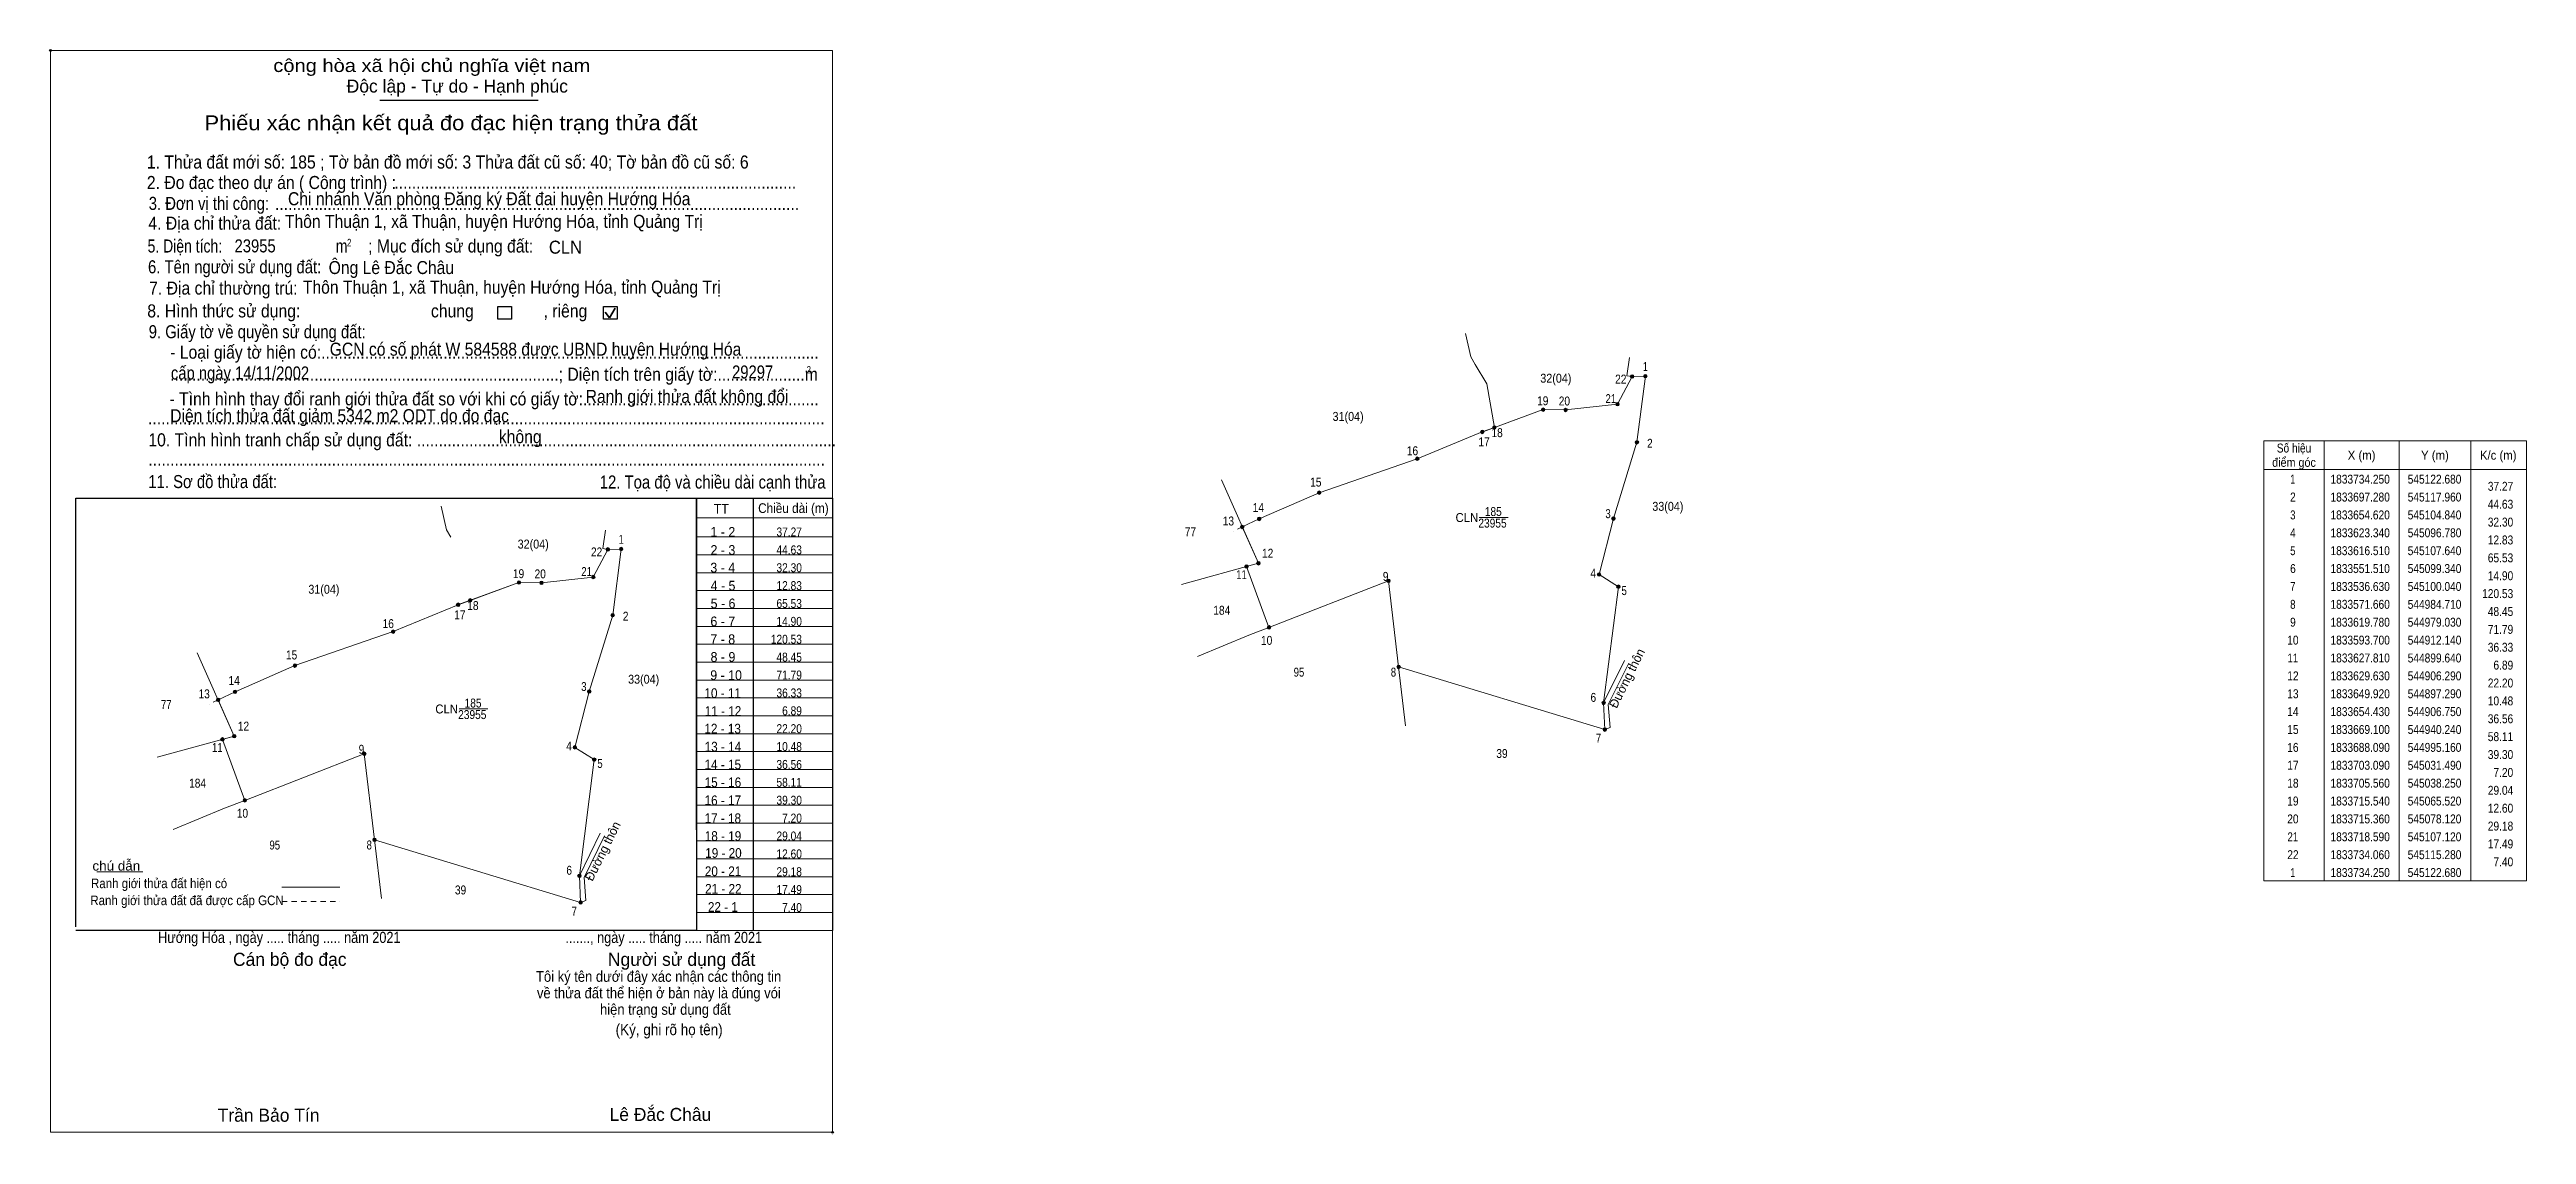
# Model space of a CAD drawing. Header units: metres. Extents: x 544230 to 545615, y 1833310 to 1833917.
import ezdxf
from ezdxf.enums import TextEntityAlignment as Align

# ---------------------------------------------------------------- set-up
doc = ezdxf.new("R2010")
doc.units = ezdxf.units.M
doc.header["$LTSCALE"] = 2
doc.header["$PDMODE"] = 32
doc.header["$PDSIZE"] = 1
doc.linetypes.add('SHORT_DASHED', pattern=[2.7, 1.5, -1.2])
for name, color, linetype, lineweight in [('1', 7, 'Continuous', 13), ('10', 7, 'Continuous', 13), ('13', 7, 'Continuous', 13), ('17', 7, 'Continuous', 13), ('2', 7, 'Continuous', 25), ('30', 7, 'Continuous', 13), ('4', 7, 'Continuous', 13), ('5', 7, 'Continuous', 13), ('51', 7, 'Continuous', 13), ('6', 7, 'Continuous', 13), ('63', 7, 'Continuous', 13)]:
    doc.layers.add(name, color=color, linetype=linetype, lineweight=lineweight)

msp = doc.modelspace()

# ---------------------------------------------------------------- hatches: boundary and pattern name
at = {"layer": '4'}
for points in [[(544900.643, 1833627.81, 1), (544898.643, 1833627.81, 1)], [(544913.212, 1833593.734, 1), (544911.212, 1833593.734, 1)], [(544327.853, 1833531.13, 1), (544325.853, 1833531.13, 1)], [(544340.422, 1833497.054, 1), (544338.422, 1833497.054, 1)]]:
    msp.add_hatch(color=256, dxfattribs=at).paths.add_polyline_path(points)
at = {"layer": '5'}
for points in [[(545116.28, 1833734.06, 1), (545114.28, 1833734.06, 1)], [(545123.68, 1833734.25, 1), (545121.68, 1833734.25, 1)], [(545066.52, 1833715.54, 1), (545064.52, 1833715.54, 1)], [(545079.12, 1833715.36, 1), (545077.12, 1833715.36, 1)], [(545108.12, 1833718.59, 1), (545106.12, 1833718.59, 1)], [(545032.49, 1833703.09, 1), (545030.49, 1833703.09, 1)], [(545039.25, 1833705.563, 1), (545037.25, 1833705.563, 1)], [(545118.959, 1833697.284, 1), (545116.959, 1833697.284, 1)], [(544996.158, 1833688.093, 1), (544994.158, 1833688.093, 1)], [(544941.244, 1833669.104, 1), (544939.244, 1833669.104, 1)], [(544907.748, 1833654.425, 1), (544905.748, 1833654.425, 1)], [(545105.84, 1833654.62, 1), (545103.84, 1833654.62, 1)], [(544898.286, 1833649.922, 1), (544896.286, 1833649.922, 1)], [(544543.49, 1833637.38, 1), (544541.49, 1833637.38, 1)], [(544550.89, 1833637.57, 1), (544548.89, 1833637.57, 1)], [(544907.29, 1833629.63, 1), (544905.29, 1833629.63, 1)], [(544493.73, 1833618.86, 1), (544491.73, 1833618.86, 1)], [(544506.33, 1833618.68, 1), (544504.33, 1833618.68, 1)], [(544535.33, 1833621.91, 1), (544533.33, 1833621.91, 1)], [(544980.032, 1833619.784, 1), (544978.032, 1833619.784, 1)], [(545097.78, 1833623.34, 1), (545095.78, 1833623.34, 1)], [(545108.642, 1833616.514, 1), (545106.642, 1833616.514, 1)], [(544459.7, 1833606.41, 1), (544457.7, 1833606.41, 1)], [(544466.46, 1833608.883, 1), (544464.46, 1833608.883, 1)], [(544546.169, 1833600.604, 1), (544544.169, 1833600.604, 1)], [(544423.368, 1833591.413, 1), (544421.368, 1833591.413, 1)], [(544368.454, 1833572.424, 1), (544366.454, 1833572.424, 1)], [(544985.714, 1833571.66, 1), (544983.714, 1833571.66, 1)], [(544334.958, 1833557.745, 1), (544332.958, 1833557.745, 1)], [(544533.05, 1833557.94, 1), (544531.05, 1833557.94, 1)], [(544325.496, 1833553.242, 1), (544323.496, 1833553.242, 1)], [(545100.34, 1833551.51, 1), (545098.34, 1833551.51, 1)], [(544334.5, 1833532.95, 1), (544332.5, 1833532.95, 1)], [(545101.04, 1833536.63, 1), (545099.04, 1833536.63, 1)], [(544407.242, 1833523.104, 1), (544405.242, 1833523.104, 1)], [(544524.99, 1833526.66, 1), (544522.99, 1833526.66, 1)], [(544535.852, 1833519.834, 1), (544533.852, 1833519.834, 1)], [(544412.924, 1833474.98, 1), (544410.924, 1833474.98, 1)], [(544527.55, 1833454.83, 1), (544525.55, 1833454.83, 1)], [(544528.25, 1833439.95, 1), (544526.25, 1833439.95, 1)]]:
    msp.add_hatch(color=256, dxfattribs=at).paths.add_polyline_path(points)

# ---------------------------------------------------------------- linework, layer by layer
at = {"layer": '1'}
for points in [[(545022.07, 1833758.17), (545025, 1833745), (545027.5, 1833740.84)], [(545027.5, 1833740.84), (545034, 1833730), (545038.25, 1833705.56)], [(545115.28, 1833734.06), (545112.35, 1833734.49), (545113.89, 1833744.77)], [(544449.28, 1833661.49), (544452.21, 1833648.32), (544454.71, 1833644.16)], [(544542.49, 1833637.38), (544539.56, 1833637.81), (544541.1, 1833648.09)]]:
    msp.add_lwpolyline(points, dxfattribs=at)
at = {"layer": '10', "linetype": 'SHORT_DASHED'}
for p, q in [((544897.29, 1833649.92), (544892.4, 1833647.59)), ((544324.5, 1833553.24), (544319.61, 1833550.91))]:
    msp.add_line(p, q, dxfattribs=at)
at = {"layer": '10'}
for p, q in [((544906.75, 1833654.43), (544897.29, 1833649.92)), ((545096.78, 1833623.34), (545104.84, 1833654.62)), ((545107.64, 1833616.51), (545096.78, 1833623.34)), ((545110.94, 1833575.33), (545099.34, 1833551.51)), ((545101.92, 1833550.59), (545113.46, 1833573.81)), ((544988.6, 1833538.78), (544984.71, 1833571.66)), ((544333.96, 1833557.75), (544324.5, 1833553.24)), ((544523.99, 1833526.66), (544532.05, 1833557.94)), ((545099.34, 1833551.51), (545100.04, 1833536.63)), ((545102.96, 1833537.79), (545101.92, 1833550.59)), ((545100.04, 1833536.63), (545102.96, 1833537.79)), ((544534.85, 1833519.83), (544523.99, 1833526.66)), ((544538.15, 1833478.65), (544526.55, 1833454.83)), ((544529.13, 1833453.91), (544540.67, 1833477.13)), ((544415.81, 1833442.1), (544411.92, 1833474.98)), ((544526.55, 1833454.83), (544527.25, 1833439.95)), ((544530.17, 1833441.11), (544529.13, 1833453.91)), ((544527.25, 1833439.95), (544530.17, 1833441.11))]:
    msp.add_line(p, q, dxfattribs=at)
for points in [[(545122.68, 1833734.25), (545117.96, 1833697.28), (545104.84, 1833654.62), (545096.78, 1833623.34), (545107.64, 1833616.51), (545099.34, 1833551.51), (545100.04, 1833536.63), (544984.71, 1833571.66), (544979.03, 1833619.78), (544912.14, 1833593.7), (544899.64, 1833627.81), (544906.29, 1833629.63), (544897.29, 1833649.92), (544906.75, 1833654.43), (544940.24, 1833669.1), (544995.16, 1833688.09), (545031.49, 1833703.09), (545038.25, 1833705.56), (545065.52, 1833715.54), (545078.12, 1833715.36), (545107.12, 1833718.59), (545115.28, 1833734.06)], [(544549.89, 1833637.57), (544545.17, 1833600.6), (544532.05, 1833557.94), (544523.99, 1833526.66), (544534.85, 1833519.83), (544526.55, 1833454.83), (544527.25, 1833439.95), (544411.92, 1833474.98), (544406.24, 1833523.1), (544339.35, 1833497.02), (544326.85, 1833531.13), (544333.5, 1833532.95), (544324.5, 1833553.24), (544333.96, 1833557.75), (544367.45, 1833572.42), (544422.37, 1833591.41), (544458.7, 1833606.41), (544465.46, 1833608.88), (544492.73, 1833618.86), (544505.33, 1833618.68), (544534.33, 1833621.91), (544542.49, 1833637.38)]]:
    msp.add_lwpolyline(points, close=True, dxfattribs=at)
for points in [[(545122.68, 1833734.25), (545115.28, 1833734.06), (545107.12, 1833718.59), (545078.12, 1833715.36)], [(545078.12, 1833715.36), (545065.52, 1833715.54), (545031.72, 1833703.17)], [(545031.72, 1833703.17), (545031.49, 1833703.09), (544995.16, 1833688.09), (544940.24, 1833669.1), (544906.75, 1833654.43)], [(544549.89, 1833637.57), (544542.49, 1833637.38), (544534.33, 1833621.91), (544505.33, 1833618.68)], [(544505.33, 1833618.68), (544492.73, 1833618.86), (544458.93, 1833606.49)], [(544458.93, 1833606.49), (544458.7, 1833606.41), (544422.37, 1833591.41), (544367.45, 1833572.42), (544333.96, 1833557.75)], [(544872.15, 1833577.43), (544900.93, 1833589.34), (544912.14, 1833593.7)], [(544299.36, 1833480.75), (544328.14, 1833492.66), (544339.35, 1833497.02)]]:
    msp.add_lwpolyline(points, dxfattribs=at)
at = {"layer": '13'}
for p, q in [((545029.8, 1833655.27), (545045.97, 1833655.27)), ((544459.23, 1833548.19), (544475.4, 1833548.19))]:
    msp.add_line(p, q, dxfattribs=at)
at = {"layer": '17'}
msp.add_line((544256.65, 1833457.13), (544282.45, 1833457.13), dxfattribs=at)
at = {"layer": '2'}
for p, q in [((544414.95, 1833888.67), (544503.41, 1833888.67)), ((544591.96, 1833666), (544591.96, 1833424.32)), ((544591.96, 1833424.32), (544244.96, 1833424.32))]:
    msp.add_line(p, q, dxfattribs=at)
at = {"layer": '2', "lineweight": 35}
for p, q in [((544540.97, 1833770.1), (544543.46, 1833766.87)), ((544543.46, 1833766.87), (544546.49, 1833772.29))]:
    msp.add_line(p, q, dxfattribs=at)
at = {"layer": '2', "lineweight": 13}
msp.add_lwpolyline([(544230.71, 1833916.42), (544668.14, 1833916.42), (544668.14, 1833311.4), (544230.71, 1833311.4)], close=True, dxfattribs=at)
at = {"layer": '2'}
for points in [[(544481, 1833773.22), (544488.51, 1833773.22), (544488.51, 1833766.21), (544481, 1833766.21)], [(544540.1, 1833773.22), (544547.62, 1833773.22), (544547.62, 1833766.21), (544540.1, 1833766.21)]]:
    msp.add_lwpolyline(points, close=True, dxfattribs=at)
msp.add_lwpolyline([(544244.96, 1833426.29), (544244.96, 1833666), (544591.96, 1833666)], dxfattribs=at)
for p in [(544230.71, 1833916.42), (544668.13, 1833311.4)]:
    msp.add_point(p, dxfattribs=at)
at = {"layer": '30', "lineweight": 25}
for p, q in [((544591.96, 1833480.49), (544591.96, 1833666)), ((544623.78, 1833666), (544623.78, 1833424.32))]:
    msp.add_line(p, q, dxfattribs=at)
at = {"layer": '30'}
for p, q in [((544591.96, 1833655.09), (544668.14, 1833655.09)), ((544591.96, 1833644.49), (544668.14, 1833644.49)), ((544591.76, 1833634.29), (544667.94, 1833634.29)), ((544591.96, 1833624.35), (544668.14, 1833624.35)), ((544591.96, 1833614.32), (544668.14, 1833614.32)), ((544591.96, 1833604.32), (544668.14, 1833604.32)), ((544591.96, 1833594.32), (544668.14, 1833594.32)), ((544591.96, 1833584.32), (544668.14, 1833584.32)), ((544591.96, 1833574.32), (544668.14, 1833574.32)), ((544591.96, 1833564.32), (544668.14, 1833564.32)), ((544591.96, 1833554.32), (544668.14, 1833554.32)), ((544591.96, 1833544.32), (544668.14, 1833544.32)), ((544591.96, 1833534.32), (544668.14, 1833534.32)), ((544591.96, 1833524.32), (544668.14, 1833524.32)), ((544591.96, 1833514.32), (544668.14, 1833514.32)), ((544591.96, 1833504.32), (544668.14, 1833504.32)), ((544591.96, 1833494.32), (544668.14, 1833494.32)), ((544591.96, 1833484.32), (544668.14, 1833484.32)), ((544591.96, 1833474.32), (544668.14, 1833474.32)), ((544591.96, 1833464.32), (544668.14, 1833464.32)), ((544591.96, 1833464.29), (544668.14, 1833464.29)), ((544591.96, 1833454.32), (544668.14, 1833454.32)), ((544591.96, 1833444.32), (544668.14, 1833444.32)), ((544591.96, 1833434.32), (544668.14, 1833434.32)), ((544591.96, 1833424.32), (544668.14, 1833424.32))]:
    msp.add_line(p, q, dxfattribs=at)
at = {"layer": '30', "lineweight": 25}
msp.add_lwpolyline([(544591.96, 1833666), (544668.14, 1833666), (544668.16, 1833424.34)], dxfattribs=at)
at = {"layer": '4'}
for centre in [(544899.643, 1833627.81), (544912.212, 1833593.734), (544326.853, 1833531.13), (544339.422, 1833497.054)]:
    msp.add_circle(centre, 1, dxfattribs=at)
at = {"layer": '5'}
for centre in [(545115.28, 1833734.06), (545122.68, 1833734.25), (545065.52, 1833715.54), (545078.12, 1833715.36), (545107.12, 1833718.59), (545031.49, 1833703.09), (545038.25, 1833705.563), (545117.959, 1833697.284), (544995.158, 1833688.093), (544940.244, 1833669.104), (544906.748, 1833654.425), (545104.84, 1833654.62), (544897.286, 1833649.922), (544542.49, 1833637.38), (544549.89, 1833637.57), (544906.29, 1833629.63), (544492.73, 1833618.86), (544505.33, 1833618.68), (544534.33, 1833621.91), (544979.032, 1833619.784), (545096.78, 1833623.34), (545107.642, 1833616.514), (544458.7, 1833606.41), (544465.46, 1833608.883), (544545.169, 1833600.604), (544422.368, 1833591.413), (544367.454, 1833572.424), (544984.714, 1833571.66), (544333.958, 1833557.745), (544532.05, 1833557.94), (544324.496, 1833553.242), (545099.34, 1833551.51), (544333.5, 1833532.95), (545100.04, 1833536.63), (544406.242, 1833523.104), (544523.99, 1833526.66), (544534.852, 1833519.834), (544411.924, 1833474.98), (544526.55, 1833454.83), (544527.25, 1833439.95)]:
    msp.add_circle(centre, 1, dxfattribs=at)
at = {"layer": '51'}
for p, q in [((544885.59, 1833676.29), (544906.29, 1833629.63)), ((544863.23, 1833617.84), (544906.29, 1833629.63)), ((544312.8, 1833579.61), (544333.5, 1833532.95)), ((544290.44, 1833521.16), (544333.5, 1833532.95))]:
    msp.add_line(p, q, dxfattribs=at)
at = {"layer": '6'}
msp.add_line((544360.09, 1833448.41), (544392.65, 1833448.41), dxfattribs=at)
at = {"layer": '6', "linetype": 'SHORT_DASHED'}
msp.add_line((544360.09, 1833440.45), (544392.65, 1833440.45), dxfattribs=at)
at = {"layer": '63'}
for p, q in [((545502.26, 1833698.06), (545502.26, 1833452.06)), ((545544.26, 1833698.06), (545544.26, 1833452.06)), ((545584.26, 1833698.06), (545584.26, 1833452.06)), ((545468.66, 1833682.06), (545615.46, 1833682.06))]:
    msp.add_line(p, q, dxfattribs=at)
msp.add_lwpolyline([(545468.66, 1833698.06), (545615.46, 1833698.06), (545615.46, 1833452.06), (545468.66, 1833452.06)], close=True, dxfattribs=at)

# ---------------------------------------------------------------- texts
at = {"layer": '10'}
for s, height, width, p in [('1 - 2', 5.456, 0.95, (544606.77, 1833644.44)), ('3 - 4', 5.456, 0.95, (544606.72, 1833624.44)), ('2 - 3', 5.456, 0.95, (544606.81, 1833634.32)), ('4 - 5', 5.456, 0.95, (544606.87, 1833614.36)), ('5 - 6', 5.456, 0.95, (544606.87, 1833604.44)), ('7 - 8', 5.456, 0.95, (544606.7, 1833584.44)), ('6 - 7', 5.456, 0.95, (544606.75, 1833594.4)), ('8 - 9', 5.456, 0.95, (544606.83, 1833574.52)), ('10 - 11', 5.456, 0.9, (544606.68, 1833554.28)), ('9 - 10', 5.456, 0.95, (544608.59, 1833564.32)), ('11 - 12', 5.456, 0.9, (544606.86, 1833544.24)), ('12 - 13', 5.456, 0.9, (544606.66, 1833534.4)), ('14 - 15', 5.456, 0.9, (544606.76, 1833514.36)), ('13 - 14', 5.456, 0.9, (544606.81, 1833524.32)), ('15 - 16', 5.456, 0.9, (544606.8, 1833504.4)), ('16 - 17', 5.456, 0.9, (544606.76, 1833494.32)), ('17 - 18', 5.44, 0.9, (544606.76, 1833484.32)), ('18 - 19', 5.44, 0.9, (544606.85, 1833474.36)), ('19 - 20', 5.44, 0.9, (544607.1, 1833464.88)), ('20 - 21', 5.44, 0.9, (544606.89, 1833454.68)), ('21 - 22', 5.44, 0.9, (544607.03, 1833444.84)), ('22 - 1', 5.44, 0.9, (544606.795, 1833434.68))]:
    msp.add_text(s, height=height, dxfattribs=dict(at, width=width)).set_placement(p, align=Align.CENTER)
for p in [(545114.613, 1833564.207), (544541.826, 1833467.532)]:
    msp.add_text('Đường thôn', height=5, rotation=63.573, dxfattribs=at).set_placement(p, align=Align.CENTER)
at = {"layer": '13'}
for s, width, p in [('32(04)', 0.9, (545072.64, 1833730.62)), ('31(04)', 0.9, (544956.45, 1833709.25)), ('CLN', 0.95, (545022.885, 1833652.71)), ('185', 0.85, (545037.64, 1833656.04)), ('33(04)', 0.9, (545135.27, 1833658.96)), ('32(04)', 0.9, (544500.71, 1833637.86)), ('77', 0.85, (544868.265, 1833644.75)), ('23955', 0.85, (545037.205, 1833649.59)), ('31(04)', 0.9, (544383.65, 1833612.57)), ('184', 0.85, (544885.805, 1833600.84)), ('33(04)', 0.9, (544562.48, 1833562.28)), ('95', 0.8, (544928.97, 1833566.23)), ('77', 0.8, (544295.47, 1833548.07)), ('CLN', 0.95, (544452.315, 1833545.63)), ('23955', 0.85, (544466.635, 1833542.51)), ('185', 0.85, (544467.07, 1833548.96)), ('39', 0.85, (545042.495, 1833520.75)), ('184', 0.85, (544313.005, 1833504.16)), ('95', 0.8, (544356.175, 1833469.55)), ('39', 0.85, (544460.09, 1833444.43))]:
    msp.add_text(s, height=5, dxfattribs=dict(at, width=width)).set_placement(p, align=Align.CENTER)
at = {"layer": '2'}
for s, height, width, p in [('cộng hòa xã hội chủ nghĩa việt nam', 7.301, 1.15, (544355.36, 1833904.36)), ('1. Thửa đất mới số: 185 ; Tờ bản đồ mới số: 3 Thửa đất cũ số: 40; Tờ bản đồ cũ số: 6', 7.32, 0.9, (544284.64, 1833850.36)), ('2. Đo đạc theo dự án ( Công trình) : ', 7.306, 0.9, (544284.64, 1833838.92)), ('Chi nhánh Văn phòng Đăng ký Đất đai huyện Hướng Hóa', 7.3, 0.9, (544363.56, 1833829.84)), ('............................................................................................', 7.306, 0.9, (544423.04, 1833839.16)), ('4. Địa chỉ thửa đất:', 7.306, 0.9, (544285.48, 1833816.16)), ('3. Đơn vị thi công:', 7.306, 0.85, (544285.68, 1833827.24)), ('........................................................................................................................', 7.306, 0.9, (544356.28, 1833827.24)), ('Thôn Thuận 1, xã Thuận, huyện Hướng Hóa, tỉnh Quảng Trị', 7.28, 0.9, (544361.84, 1833817.2)), ('5. Diện tích:', 7.306, 0.8, (544285.04, 1833803.4)), ('23955', 7.28, 0.85, (544333.68, 1833803.48)), ('m', 7.301, 0.8, (544390.32, 1833803.4)), ('2', 4.172, 0.8, (544396.56, 1833806.88)), ('; Mục đích sử dụng đất:', 7.301, 0.9, (544408.4, 1833803.4)), (' CLN', 7.28, 0.95, (544506.92, 1833802.76)), ('6. Tên người sử dụng đất:', 7.306, 0.85, (544285.28, 1833791.76)), ('Ông Lê Đắc Châu', 7.28, 0.9, (544386.32, 1833791.36)), ('7. Địa chỉ thường trú:', 7.306, 0.9, (544285.92, 1833779.88)), ('Thôn Thuận 1, xã Thuận, huyện Hướng Hóa, tỉnh Quảng Trị', 7.28, 0.9, (544371.88, 1833780.39)), ('8. Hình thức sử dụng:', 7.306, 0.9, (544284.88, 1833767.12)), ('chung                , riêng', 7.301, 0.9, (544443.52, 1833767.12)), ('9. Giấy tờ về quyền sử dụng đất:', 7.306, 0.85, (544285.68, 1833755.48)), ('GCN có số phát W 584588 được UBND huyện Hướng Hóa ', 7.28, 0.9, (544386.92, 1833745.72)), ('     - Loại giấy tờ hiện có:..................................................................................................................', 7.301, 0.9, (544285.48, 1833744.04)), ('cấp ngày 14/11/2002', 7.28, 0.85, (544298.08, 1833732.4)), ('     .........................................................................................; Diện tích trên giấy tờ:....................m', 7.301, 0.9, (544285.48, 1833731.68)), ('29297', 7.28, 0.85, (544611.92, 1833732.96)), ('2', 4.172, 0.8, (544653.6, 1833735.8)), ('     - Tình hình thay đổi ranh giới thửa đất so với khi có giấy tờ:......................................................', 7.301, 0.9, (544285.08, 1833717.92)), ('Ranh giới thửa đất không đổi', 7.28, 0.9, (544530.04, 1833719.28)), ('Diện tích thửa đất giảm 5342 m2 ODT do đo đạc', 7.28, 0.9, (544297.68, 1833708.52)), ('...........................................................................................................................................................', 7.301, 0.9, (544285.28, 1833707.32)), ('10. Tình hình tranh chấp sử dụng đất: ................................................................................................', 7.306, 0.9, (544285.48, 1833695)), ('không', 7.302, 0.9, (544481.48, 1833696.76)), ('...........................................................................................................................................................', 7.301, 0.9, (544285.48, 1833684.2)), ('11. Sơ đồ thửa đất:', 7.306, 0.85, (544285.48, 1833671.68)), ('12. Tọa độ và chiều dài cạnh thửa', 7.32, 0.85, (544537.92, 1833671.4)), ('Hướng Hóa , ngày ..... tháng ..... năm 2021', 6.24, 0.85, (544290.92, 1833417.28)), ('......., ngày ..... tháng ..... năm 2021', 6.24, 0.85, (544518.72, 1833417.28)), ('(Ký, ghi rõ họ tên)', 6.258, 0.9, (544546.8, 1833365.72))]:
    msp.add_text(s, height=height, dxfattribs=dict(at, width=width)).set_placement(p)
for s, height, p in [('Độc lập - Tự do - Hạnh phúc', 7.301, (544396.4, 1833892.84)), ('Cán bộ đo đạc', 7.302, (544332.8, 1833404.48)), ('Người sử dụng đất', 7.301, (544542.48, 1833404.48)), ('Trần Bảo Tín', 7.3, (544324.24, 1833317.32)), ('Lê Đắc Châu', 7.28, (544543.44, 1833317.76))]:
    msp.add_text(s, height=height, dxfattribs=at).set_placement(p)
for s, height, width, p in [('Phiếu xác nhận kết quả đo đạc hiện trạng thửa đất', 8.343, 1.1, (544454.69, 1833871.76)), ('Tôi ký tên dưới đây xác nhận các thông tin', 6.032, 0.9, (544570.85, 1833395.56)), ('về thửa đất thể hiện ở bản này là đúng vói', 6.032, 0.9, (544570.98, 1833386.32)), ('hiện trạng sử dụng đất', 6.032, 0.9, (544574.61, 1833377.12))]:
    msp.add_text(s, height=height, dxfattribs=dict(at, width=width)).set_placement(p, align=Align.CENTER)
msp.add_text('.', height=2.087, dxfattribs=at).set_placement((544668.024, 1833310.2), align=Align.CENTER)
at = {"layer": '30'}
for s, height, width, p in [('TT', 5.44, 0.95, (544601.68, 1833657.4)), ('Chiều dài (m)', 5.456, 0.9, (544626.52, 1833657.72))]:
    msp.add_text(s, height=height, dxfattribs=dict(at, width=width)).set_placement(p)
at = {"layer": '6'}
for s, height, width, p in [('chú dẫn', 5.346, 1.05, (544254.2, 1833457.76)), ('Ranh giới thửa đất hiện có ', 5.346, 0.9, (544253.4, 1833447.96)), ('Ranh giới thửa đất đã được cấp GCN', 5.36, 0.9, (544253, 1833438.44))]:
    msp.add_text(s, height=height, dxfattribs=dict(at, width=width)).set_placement(p)
at = {"layer": '63'}
for s, width, p in [(' 1', 0.75, (545124.09, 1833737.19)), (' 22', 0.85, (545112.11, 1833730.13)), (' 19', 0.85, (545068.46, 1833717.99)), (' 20', 0.85, (545080.57, 1833717.87)), (' 21', 0.8, (545106.35, 1833719.2)), (' 17', 0.85, (545035.63, 1833694.99)), (' 18', 0.85, (545042.94, 1833700.16)), (' 2', 0.85, (545126.78, 1833694.21)), (' 16', 0.85, (544995.59, 1833690.05)), (' 15', 0.85, (544941.54, 1833672.53)), ('37.27', 0.85, (545608.06, 1833670.16)), (' 13', 0.85, (544892.65, 1833650.77)), (' 14', 0.85, (544909.42, 1833658.29)), (' 3', 0.8, (545103.31, 1833654.86)), ('44.63', 0.85, (545608.06, 1833660.16)), (' 1', 0.75, (544551.3, 1833640.51)), ('37.27', 0.85, (544650.98, 1833644.63)), ('32.30', 0.85, (545608.06, 1833650.16)), ('12.83', 0.85, (545608.06, 1833640.16)), (' 22', 0.85, (544539.32, 1833633.45)), ('44.63', 0.85, (544650.98, 1833634.63)), ('32.30', 0.85, (544650.98, 1833624.63)), (' 12', 0.85, (544914.63, 1833632.75)), ('65.53', 0.85, (545608.06, 1833630.16)), (' 19', 0.85, (544495.67, 1833621.31)), (' 20', 0.85, (544507.78, 1833621.19)), (' 21', 0.8, (544533.56, 1833622.52)), ('12.83', 0.85, (544650.98, 1833614.63)), (' 11', 0.8, (544899.8, 1833620.75)), (' 9', 0.85, (544979.03, 1833619.78)), (' 4', 0.85, (545095.14, 1833621.62)), (' 5', 0.8, (545112.33, 1833611.84)), ('120.53', 0.85, (545608.06, 1833610.16)), ('14.90', 0.85, (545608.06, 1833620.16)), (' 17', 0.85, (544462.84, 1833598.31)), (' 18', 0.85, (544470.15, 1833603.48)), (' 2', 0.85, (544553.99, 1833597.53)), ('65.53', 0.85, (544650.98, 1833604.63)), ('48.45', 0.85, (545608.06, 1833600.16)), (' 16', 0.85, (544422.8, 1833593.37)), ('120.53', 0.85, (544650.98, 1833584.63)), ('14.90', 0.85, (544650.98, 1833594.63)), (' 10', 0.85, (544914.04, 1833584.01)), ('71.79', 0.85, (545608.06, 1833590.16)), (' 15', 0.85, (544368.75, 1833575.85)), ('48.45', 0.85, (544650.98, 1833574.63)), ('36.33', 0.85, (545608.06, 1833580.16)), ('6.89', 0.85, (545608.06, 1833570.16)), (' 13', 0.85, (544319.86, 1833554.09)), (' 14', 0.85, (544336.63, 1833561.61)), (' 3', 0.8, (544530.52, 1833558.18)), ('36.33', 0.85, (544650.98, 1833554.63)), ('71.79', 0.85, (544650.98, 1833564.63)), (' 8', 0.8, (544983.29, 1833566.26)), ('22.20', 0.85, (545608.06, 1833560.16)), ('6.89', 0.85, (544650.98, 1833544.63)), (' 6', 0.85, (545095.19, 1833552.12)), ('36.56', 0.85, (545608.06, 1833540.16)), ('10.48', 0.85, (545608.06, 1833550.16)), (' 12', 0.85, (544341.84, 1833536.07)), ('22.20', 0.85, (544650.98, 1833534.63)), (' 7', 0.8, (545097.96, 1833529.27)), ('58.11', 0.85, (545608.06, 1833530.16)), (' 11', 0.8, (544327.01, 1833524.07)), (' 9', 0.85, (544406.24, 1833523.1)), (' 4', 0.85, (544522.35, 1833524.94)), (' 5', 0.8, (544539.54, 1833515.16)), ('36.56', 0.85, (544650.98, 1833514.63)), ('10.48', 0.85, (544650.98, 1833524.63)), ('39.30', 0.85, (545608.06, 1833520.16)), ('58.11', 0.85, (544650.98, 1833504.63)), ('29.04', 0.85, (545608.06, 1833500.16)), ('7.20', 0.85, (545608.06, 1833510.16)), (' 10', 0.85, (544341.25, 1833487.33)), ('39.30', 0.85, (544650.98, 1833494.63)), ('7.20', 0.85, (544650.98, 1833484.63)), ('12.60', 0.85, (545608.06, 1833490.16)), ('29.04', 0.85, (544650.98, 1833474.63)), ('29.18', 0.85, (545608.06, 1833480.16)), (' 8', 0.8, (544410.5, 1833469.58)), ('12.60', 0.85, (544650.98, 1833464.63)), ('17.49', 0.85, (545608.06, 1833470.16)), ('7.40', 0.85, (545608.06, 1833460.16)), (' 6', 0.85, (544522.4, 1833455.44)), ('29.18', 0.85, (544650.98, 1833454.63)), ('17.49', 0.85, (544650.98, 1833444.63)), (' 7', 0.8, (544525.17, 1833432.59)), ('7.40', 0.85, (544650.98, 1833434.63))]:
    msp.add_text(s, height=5, dxfattribs=dict(at, width=width)).set_placement(p, align=Align.RIGHT)
for s, width, p in [('Số hiệu', 0.85, (545485.455, 1833691.56)), ('điểm góc', 0.9, (545485.465, 1833683.56)), ('X (m)', 0.95, (545523.26, 1833687.56)), ('Y (m)', 0.95, (545564.26, 1833687.56)), ('K/c (m)', 0.95, (545599.665, 1833687.56)), (' 1', 0.75, (545484.06, 1833674.16)), ('1833734.250', 0.85, (545522.46, 1833674.16)), ('545122.680', 0.85, (545564.055, 1833674.16)), (' 3', 0.8, (545484.065, 1833654.16)), (' 2', 0.85, (545484.06, 1833664.16)), ('1833697.280', 0.85, (545522.46, 1833664.16)), ('1833654.620', 0.85, (545522.46, 1833654.16)), ('545117.960', 0.85, (545564.055, 1833664.16)), ('545104.840', 0.85, (545564.055, 1833654.16)), (' 4', 0.85, (545484.06, 1833644.16)), ('1833623.340', 0.85, (545522.46, 1833644.16)), ('545096.780', 0.85, (545564.055, 1833644.16)), (' 5', 0.8, (545484.065, 1833634.16)), (' 6', 0.85, (545484.065, 1833624.16)), ('1833616.510', 0.85, (545522.46, 1833634.16)), ('1833551.510', 0.85, (545522.46, 1833624.16)), ('545107.640', 0.85, (545564.055, 1833634.16)), ('545099.340', 0.85, (545564.055, 1833624.16)), (' 7', 0.8, (545484.06, 1833614.16)), ('1833536.630', 0.85, (545522.46, 1833614.16)), ('545100.040', 0.85, (545564.055, 1833614.16)), (' 8', 0.8, (545484.06, 1833604.16)), ('1833571.660', 0.85, (545522.46, 1833604.16)), ('544984.710', 0.85, (545564.055, 1833604.16)), (' 10', 0.85, (545484.055, 1833584.16)), (' 9', 0.85, (545484.06, 1833594.16)), ('1833619.780', 0.85, (545522.46, 1833594.16)), ('1833593.700', 0.85, (545522.46, 1833584.16)), ('544979.030', 0.85, (545564.055, 1833594.16)), ('544912.140', 0.85, (545564.055, 1833584.16)), (' 11', 0.8, (545484.055, 1833574.16)), ('1833627.810', 0.85, (545522.46, 1833574.16)), ('544899.640', 0.85, (545564.055, 1833574.16)), (' 13', 0.85, (545484.06, 1833554.16)), (' 12', 0.85, (545484.065, 1833564.16)), ('1833629.630', 0.85, (545522.46, 1833564.16)), ('1833649.920', 0.85, (545522.46, 1833554.16)), ('544906.290', 0.85, (545564.055, 1833564.16)), ('544897.290', 0.85, (545564.055, 1833554.16)), (' 14', 0.85, (545484.055, 1833544.16)), ('1833654.430', 0.85, (545522.46, 1833544.16)), ('544906.750', 0.85, (545564.055, 1833544.16)), (' 15', 0.85, (545484.06, 1833534.16)), ('1833669.100', 0.85, (545522.46, 1833534.16)), ('544940.240', 0.85, (545564.055, 1833534.16)), (' 16', 0.85, (545484.06, 1833524.16)), (' 17', 0.85, (545484.065, 1833514.16)), ('1833688.090', 0.85, (545522.46, 1833524.16)), ('1833703.090', 0.85, (545522.46, 1833514.16)), ('544995.160', 0.85, (545564.055, 1833524.16)), ('545031.490', 0.85, (545564.055, 1833514.16)), (' 18', 0.85, (545484.065, 1833504.16)), ('1833705.560', 0.85, (545522.46, 1833504.16)), ('545038.250', 0.85, (545564.055, 1833504.16)), (' 20', 0.85, (545484.055, 1833484.16)), (' 19', 0.85, (545484.055, 1833494.16)), ('1833715.540', 0.85, (545522.46, 1833494.16)), ('1833715.360', 0.85, (545522.46, 1833484.16)), ('545065.520', 0.85, (545564.055, 1833494.16)), ('545078.120', 0.85, (545564.055, 1833484.16)), (' 21', 0.8, (545484.055, 1833474.16)), ('1833718.590', 0.85, (545522.46, 1833474.16)), ('545107.120', 0.85, (545564.055, 1833474.16)), (' 22', 0.85, (545484.065, 1833464.16)), ('1833734.060', 0.85, (545522.46, 1833464.16)), ('545115.280', 0.85, (545564.055, 1833464.16)), (' 1', 0.75, (545484.06, 1833454.16)), ('1833734.250', 0.85, (545522.46, 1833454.16)), ('545122.680', 0.85, (545564.055, 1833454.16))]:
    msp.add_text(s, height=5, dxfattribs=dict(at, width=width)).set_placement(p, align=Align.CENTER)

doc.saveas('drawing.dxf')
